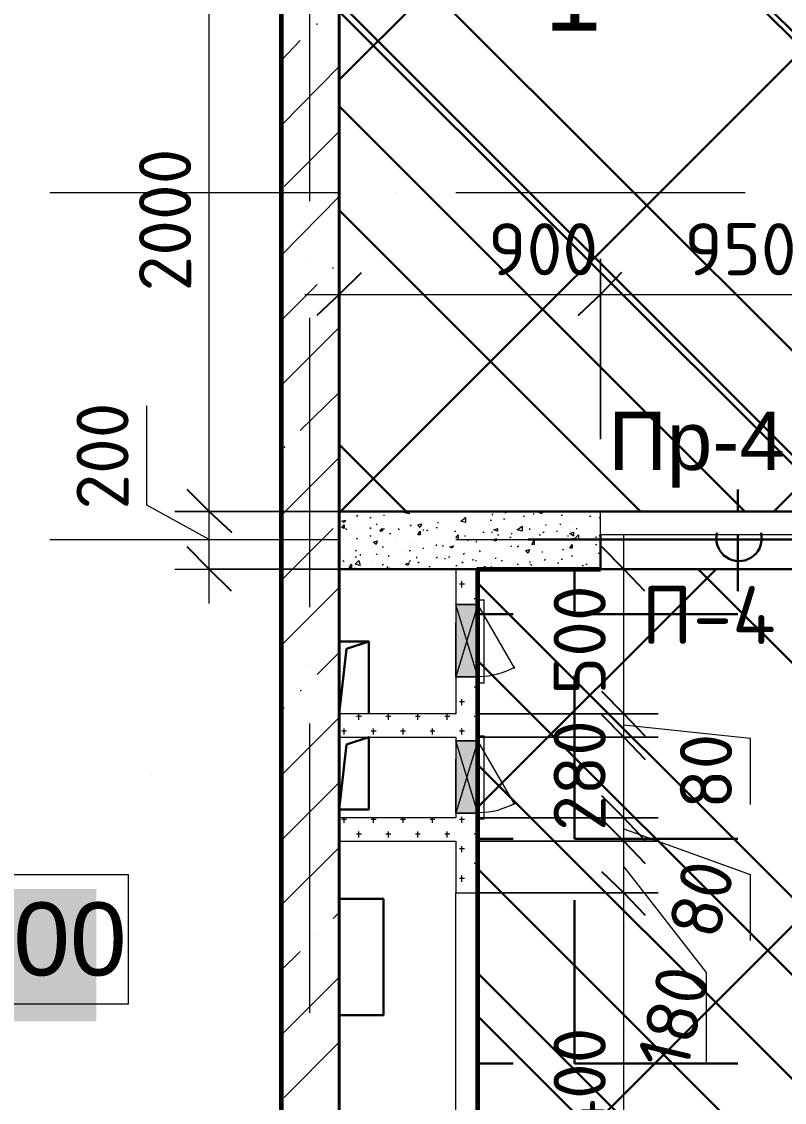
# Model space of a CAD drawing. Header units: millimetres. Extents: x -84737 to 172119, y -43083 to 59399.
# Drawn here: x 38410 to 41042, y 47937 to 51668 of the extents above; entities that cross this region are included whole.
import ezdxf

# ---------------------------------------------------------------- set-up
doc = ezdxf.new("R2010")
doc.units = ezdxf.units.MM
for name, color, linetype, lineweight in [('17) Краска СТ-3.1 стена', 6, 'Continuous', 60), ('19) Краска ПТ-5 потолок', 161, 'Continuous', 30), ('20) Шпакл. баз. фин Стена', 40, 'Continuous', 60), ('22) Шпакл. баз. фин. Потолок', 102, 'Continuous', 30), ('3) Плинутс ПЛ-1', 6, 'Continuous', 30), ('9) Плитка КР-2 600х600', 110, 'Continuous', 30)]:
    doc.layers.add(name, color=color, linetype=linetype, lineweight=lineweight)
for name, color, linetype in [('PDF _Аннотации', 7, 'Continuous'), ('PDF _Двери', 7, 'Continuous'), ('PDF _Обобщенные модели', 7, 'Continuous'), ('PDF _Обозначения', 7, 'Continuous'), ('PDF _Окна', 7, 'Continuous'), ('PDF _Оси', 7, 'Continuous'), ('PDF _Перекрытия', 7, 'Continuous'), ('PDF _Размеры-100', 7, 'Continuous'), ('PDF _Стены', 7, 'Continuous'), ('PDF _Текст', 7, 'Continuous'), ('PDF _Элементы узлов', 7, 'Continuous')]:
    doc.layers.add(name, color=color, linetype=linetype)
doc.layers.add('PDF _Высотные отметки', color=7, linetype='Continuous', true_color=0xffffff)
doc.styles.add('PDF GOSTCommon', font='arial.ttf')
doc.styles.add('PDF ISOCPEUR', font='isocpeur.ttf')

msp = doc.modelspace()

# ---------------------------------------------------------------- hatches: boundary and pattern name
at = {"layer": '19) Краска ПТ-5 потолок'}
h = msp.add_hatch(dxfattribs=at)
h.set_pattern_fill('ANSI34', color=256, scale=80, angle=90)
h.paths.add_polyline_path([(39506, 49977), (41974, 49977), (41974, 51987.8), (39506, 51987.8)])
h = msp.add_hatch(dxfattribs=at)
h.set_pattern_fill('ANSI34', color=256, scale=80, angle=90)
h.paths.add_polyline_path([(22027.2, 47077.3), (10407.1, 47077.3), (10407.1, 45159.6), (12786.1, 45159.6), (12786.1, 44579.7), (22027.2, 44579.7)])
h.paths.add_polyline_path([(26785.3, 47077.3), (24503.6, 47077.3), (22027.2, 47077.3), (22027.2, 43580.7), (26785.3, 43580.7)])
h.paths.add_polyline_path([(34714, 47077.3), (26785.3, 47077.3), (26785.3, 44579.7), (34714, 44579.7)])
h.paths.add_polyline_path([(30256.5, 49778.1), (24503.6, 49778.1), (24503.6, 47077.3), (30256.5, 47077.3)])
h.paths.add_polyline_path([(44556.2, 47077.3), (39984.4, 47077.3), (34904.5, 47077.3), (34904.5, 44579.7), (44556.2, 44579.7)])
h.paths.add_polyline_path([(44556.2, 49096.5), (41457.5, 49096.5), (41457.5, 49778.1), (39984.4, 49778.1), (39984.4, 47077.3), (44556.2, 47077.3)])
at = {"layer": '22) Шпакл. баз. фин. Потолок'}
h = msp.add_hatch(dxfattribs=at)
h.set_pattern_fill('ANSI37', color=256, scale=333)
h.paths.add_polyline_path([(39506, 49977), (41974, 49977), (41974, 51987.8), (39506, 51987.8)])
h = msp.add_hatch(dxfattribs=at)
h.set_pattern_fill('ANSI37', color=256, scale=333)
h.paths.add_polyline_path([(22027.2, 47077.3), (10407.1, 47077.3), (10407.1, 45159.6), (12786.1, 45159.6), (12786.1, 44579.7), (22027.2, 44579.7)])
h.paths.add_polyline_path([(26785.3, 47077.3), (24503.6, 47077.3), (22027.2, 47077.3), (22027.2, 43580.7), (26785.3, 43580.7)])
h.paths.add_polyline_path([(34714, 47077.3), (26785.3, 47077.3), (26785.3, 44579.7), (34714, 44579.7)])
h.paths.add_polyline_path([(30256.5, 49778.1), (24503.6, 49778.1), (24503.6, 47077.3), (30256.5, 47077.3)])
h.paths.add_polyline_path([(44556.2, 47077.3), (39984.4, 47077.3), (34904.5, 47077.3), (34904.5, 44579.7), (44556.2, 44579.7)])
h.paths.add_polyline_path([(44556.2, 49096.5), (41457.5, 49096.5), (41457.5, 49778.1), (39984.4, 49778.1), (39984.4, 47077.3), (44556.2, 47077.3)])
at = {"layer": '9) Плитка КР-2 600х600'}
h = msp.add_hatch(dxfattribs=at)
h.set_pattern_fill('ANGLE', color=256, scale=111)
h.set_pattern_definition([(0, (0, 0), (0, 775.335), [563.88, -211.455]), (90, (0, 0), (-775.335, 5e-14), [563.88, -211.455])])
h.paths.add_polyline_path([(22027.2, 47077.3), (10407.1, 47077.3), (10407.1, 45159.6), (12786.1, 45159.6), (12786.1, 44579.7), (22027.2, 44579.7)])
h.paths.add_polyline_path([(26785.3, 47077.3), (24503.6, 47077.3), (22027.2, 47077.3), (22027.2, 43580.7), (26785.3, 43580.7)])
h.paths.add_polyline_path([(34714, 47077.3), (26785.3, 47077.3), (26785.3, 44579.7), (34714, 44579.7)])
h.paths.add_polyline_path([(30256.5, 49778.1), (24503.6, 49778.1), (24503.6, 47077.3), (30256.5, 47077.3)])
h.paths.add_polyline_path([(44556.2, 47077.3), (39984.4, 47077.3), (34904.5, 47077.3), (34904.5, 44579.7), (44556.2, 44579.7)])
h.paths.add_polyline_path([(44556.2, 49096.5), (41457.5, 49096.5), (41457.5, 49778.1), (39984.4, 49778.1), (39984.4, 47077.3), (44556.2, 47077.3)])

# ---------------------------------------------------------------- linework, layer by layer
at = {"layer": '17) Краска СТ-3.1 стена'}
for points in [[(38456.2, 47280.5), (39307, 47280.5), (39307, 56663.3), (38938.8, 56678.2), (38904.9, 56678.2)], [(38456.2, 47068.8), (39984.4, 47068.8), (39984.4, 49778.1), (40407.7, 49778.1)]]:
    msp.add_lwpolyline(points, dxfattribs=at)
at = {"layer": '19) Краска ПТ-5 потолок'}
msp.add_lwpolyline([(39506, 49977), (41974, 49977), (41974, 51987.8), (39506, 51987.8)], close=True, dxfattribs=at)
at = {"layer": '20) Шпакл. баз. фин Стена'}
for points in [[(38456.2, 47280.5), (39307, 47280.5), (39307, 56663.3), (38938.8, 56678.2), (38904.9, 56678.2)], [(38456.2, 47068.8), (39984.4, 47068.8), (39984.4, 49778.1), (40407.7, 49778.1)]]:
    msp.add_lwpolyline(points, dxfattribs=at)
at = {"layer": '3) Плинутс ПЛ-1'}
for points in [[(38456.2, 47280.5), (39307, 47280.5), (39307, 56663.3), (38938.8, 56678.2), (38904.9, 56678.2)], [(38456.2, 47068.8), (39984.4, 47068.8), (39984.4, 49778.1), (40407.7, 49778.1)]]:
    msp.add_lwpolyline(points, dxfattribs=at)
at = {"layer": '9) Плитка КР-2 600х600'}
msp.add_lwpolyline([(41457.5, 49778.1), (39984.4, 49778.1), (39984.4, 47077.3), (44556.2, 47077.3), (44556.2, 49096.5)], dxfattribs=at)
at = {"layer": 'PDF _Аннотации', "lineweight": 9}
msp.add_lwpolyline([(37478.3, 48275.3), (37478.3, 48724), (38777.9, 48724), (38777.9, 48275.3)], close=True, dxfattribs=at)
at = {"layer": 'PDF _Высотные отметки', "transparency": 33554559}
for points in [[(37643.4, 48673.2), (37643.4, 48216), (38667.8, 48673.2)], [(37643.4, 48216), (38667.8, 48673.2), (38667.8, 48216)]]:
    msp.add_solid(points, dxfattribs=at)
at = {"layer": 'PDF _Двери', "lineweight": 18}
for points in [[(41355.9, 49896.6), (40407.7, 49896.6), (40407.7, 49977), (41355.9, 49977)], [(39908.2, 47259.3), (39908.2, 48660.5), (39984.4, 48660.5), (39984.4, 47259.3)]]:
    msp.add_lwpolyline(points, close=True, dxfattribs=at)
at = {"layer": 'PDF _Обобщенные модели', "lineweight": 30}
for points in [[(40881.8, 49977), (40881.8, 50053.2)], [(40881.8, 49701.9), (40881.8, 49896.6)], [(41605.7, 49879.7), (40157.9, 49879.7)], [(39607.6, 49278.5), (39607.6, 49528.3), (39506, 49528.3)], [(39506, 49278.5), (39531.4, 49502.9), (39607.6, 49528.3)]]:
    msp.add_lwpolyline(points, dxfattribs=at)
msp.add_lwpolyline([(40809.6, 49902.7, 0.061028), (40807.3, 49883.8, 1.129988), (40961.6, 49902.7)], format="xyb", dxfattribs=at)
msp.add_lwpolyline([(39531.4, 49172.7), (39506, 48948.3), (39607.6, 48948.3), (39607.6, 49198.1)], close=True, dxfattribs=at)
at = {"layer": 'PDF _Обозначения', "lineweight": 9}
msp.add_lwpolyline([(38858.3, 49066.9), (38858.3, 49066.9)], dxfattribs=at)
at = {"layer": 'PDF _Окна', "color": 8, "true_color": 0x808080, "transparency": 33554559}
for points in [[(39908.2, 49655.3), (39908.2, 49405.5), (39984.4, 49655.3)], [(39908.2, 49405.5), (39984.4, 49655.3), (39984.4, 49405.5)], [(39908.2, 49185.4), (39908.2, 48935.7), (39984.4, 49185.4)], [(39908.2, 48935.7), (39984.4, 49185.4), (39984.4, 48935.7)]]:
    msp.add_solid(points, dxfattribs=at)
at = {"layer": 'PDF _Оси', "lineweight": 9}
for points in [[(39404.4, 51048), (39404.4, 52047)], [(38507, 51077.6), (39506, 51077.6)], [(39705, 51077.6), (39705, 51077.6)], [(39908.2, 51077.6), (40907.2, 51077.6)], [(39404.4, 50844.8), (39404.4, 50844.8)], [(39404.4, 49646.8), (39404.4, 50645.9)], [(38507, 49879.7), (39506, 49879.7)], [(39705, 49879.7), (39705, 49879.7)], [(39908.2, 49879.7), (40907.2, 49879.7)], [(39404.4, 49447.9), (39404.4, 49447.9)], [(39404.4, 48245.6), (39404.4, 49244.7)], [(39404.4, 48046.7), (39404.4, 48046.7)]]:
    msp.add_lwpolyline(points, dxfattribs=at)
at = {"layer": 'PDF _Перекрытия', "lineweight": 30}
for points in [[(39506, 49528.3), (39607.6, 49528.3), (39607.6, 49278.5)], [(39607.6, 49198.1), (39607.6, 48948.3), (39506, 48948.3)], [(39506, 48639.3), (39658.4, 48639.3), (39658.4, 48237.2), (39506, 48237.2)]]:
    msp.add_lwpolyline(points, dxfattribs=at)
at = {"layer": 'PDF _Размеры-100', "lineweight": 9}
for points in [[(39057.3, 49659.5), (39057.3, 49977), (39057.3, 51979.3), (39057.3, 52178.3), (39556.8, 52178.3), (38938.8, 52178.3), (39556.8, 52178.3), (39057.3, 52178.3), (39057.3, 56796.7)], [(39506, 50607.8), (39506, 51230), (39506, 50726.3)], [(39387.5, 50726.3), (40407.7, 50726.3), (40407.7, 50226.8), (40407.7, 50849.1), (40407.7, 50226.8), (40407.7, 50726.3), (41474.4, 50726.3)], [(39057.3, 49879.7), (38841.4, 49998.2), (38841.4, 50341.1)], [(40488.1, 46958.8), (40488.1, 47259.3), (40488.1, 48660.5), (40488.1, 48838.3), (40488.1, 48918.7), (40488.1, 49198.1), (40488.1, 49278.5), (39984.4, 49278.5), (40606.6, 49278.5), (39984.4, 49278.5), (40488.1, 49278.5), (40488.1, 49896.6)], [(38938.8, 49778.1), (39556.8, 49778.1), (39057.3, 49778.1)], [(40606.6, 49778.1), (39984.4, 49778.1), (40488.1, 49778.1)], [(40488.1, 49240.4), (40924.1, 49193.9), (40924.1, 48965.3)], [(40488.1, 48880.6), (40924.1, 48724), (40924.1, 48495.4)], [(40488.1, 48749.4), (40771.7, 48385.3), (40771.7, 48076.3)]]:
    msp.add_lwpolyline(points, dxfattribs=at)
at = {"layer": 'PDF _Размеры-100', "lineweight": 25}
for points in [[(39429.8, 50654.3), (39506, 50726.3), (39582.2, 50802.5)], [(39133.5, 49701.9), (39057.3, 49778.1), (38981.1, 49854.3)], [(40560.1, 49701.9), (40488.1, 49778.1), (40411.9, 49854.3)]]:
    msp.add_lwpolyline(points, dxfattribs=at)
for points in [[(40479.6, 50802.5), (40407.7, 50726.3), (40331.5, 50654.3), (40407.7, 50726.3)], [(38981.1, 50053.2), (39057.3, 49977), (39133.5, 49905.1), (39057.3, 49977)], [(40411.9, 49354.7), (40488.1, 49278.5), (40560.1, 49202.3), (40488.1, 49278.5)], [(40411.9, 49274.3), (40488.1, 49198.1), (40560.1, 49121.9), (40488.1, 49198.1)], [(40411.9, 48994.9), (40488.1, 48918.7), (40560.1, 48842.5), (40488.1, 48918.7)], [(40411.9, 48914.5), (40488.1, 48838.3), (40560.1, 48762.1), (40488.1, 48838.3)], [(40411.9, 48732.5), (40488.1, 48660.5), (40560.1, 48584.3), (40488.1, 48660.5)]]:
    msp.add_lwpolyline(points, close=True, dxfattribs=at)
at = {"layer": 'PDF _Размеры-100', "lineweight": 9}
for points in [[(39057.3, 49977), (39556.8, 49977), (38938.8, 49977), (39556.8, 49977)], [(40488.1, 49198.1), (39984.4, 49198.1), (40606.6, 49198.1), (39984.4, 49198.1)], [(40488.1, 48918.7), (39984.4, 48918.7), (40606.6, 48918.7), (39984.4, 48918.7)], [(40488.1, 48838.3), (39984.4, 48838.3), (40606.6, 48838.3), (39984.4, 48838.3)], [(40488.1, 48660.5), (39984.4, 48660.5), (40606.6, 48660.5), (39984.4, 48660.5)]]:
    msp.add_lwpolyline(points, close=True, dxfattribs=at)
at = {"layer": 'PDF _Стены', "lineweight": 40}
for points in [[(38456.2, 47200), (38456.2, 47077.3), (39506, 47077.3), (39506, 56610.4)], [(39307, 56610.4), (39307, 47280.5), (38456.2, 47280.5)]]:
    msp.add_lwpolyline(points, dxfattribs=at)
at = {"layer": 'PDF _Стены', "lineweight": 9}
for points in [[(39429.8, 51657.6), (39429.8, 51661.8)], [(39307, 51534.8), (39370.5, 51602.6)], [(39307, 51310.5), (39506, 51513.7)], [(39315.5, 51098.8), (39506, 51289.3)], [(39307, 50861.8), (39506, 51064.9)], [(39484.8, 50815.2), (39484.8, 50819.4)], [(39307, 50637.4), (39429.8, 50760.2)], [(39307, 50413), (39506, 50612)], [(39370.5, 50256.4), (39506, 50387.6)], [(39315.5, 50197.1), (39319.7, 50201.4)], [(39307, 49964.3), (39506, 50163.3)], [(39662.6, 49977), (39662.6, 49977)], [(39747.3, 49977), (39747.3, 49968.5), (39730.4, 49972.8), (39738.8, 49977)], [(39730.4, 49972.8), (39730.4, 49972.8)], [(39848.9, 49968.5), (39848.9, 49968.5)], [(39980.1, 49977), (39984.4, 49977)], [(40035.2, 49964.3), (40035.2, 49968.5)], [(40077.5, 49972.8), (40081.7, 49972.8)], [(40124.1, 49977), (40128.3, 49977)], [(40174.9, 49968.5), (40179.1, 49968.5)], [(40255.3, 49977), (40259.5, 49977)], [(39565.3, 49960.1), (39569.5, 49964.3)], [(39611.8, 49955.8), (39616.1, 49955.8)], [(39633, 49934.7), (39637.2, 49930.4)], [(39658.4, 49964.3), (39662.6, 49964.3)], [(39743.1, 49951.6), (39743.1, 49951.6)], [(39751.5, 49926.2), (39755.8, 49930.4)], [(39844.7, 49938.9), (39848.9, 49938.9)], [(39912.4, 49930.4), (39912.4, 49930.4)], [(39937.8, 49951.6), (39942, 49955.8)], [(40026.7, 49947.4), (40030.9, 49947.4)], [(40073.3, 49951.6), (40077.5, 49951.6)], [(40141, 49960.1), (40145.2, 49960.1)], [(40217.2, 49930.4), (40221.4, 49930.4)], [(40268, 49934.7), (40268, 49930.4)], [(40272.2, 49964.3), (40276.4, 49964.3)], [(40314.5, 49943.1), (40314.5, 49943.1)], [(40369.6, 49960.1), (40373.8, 49960.1)], [(40373.8, 49951.6), (40373.8, 49951.6)], [(40403.4, 49955.8), (40407.7, 49955.8)], [(39307, 49740), (39484.8, 49917.7)], [(39514.5, 49926.2), (39518.7, 49922)], [(39527.2, 49917.7), (39531.4, 49913.5)], [(39565.3, 49900.8), (39565.3, 49900.8)], [(39611.8, 49922), (39616.1, 49917.7)], [(39611.8, 49892.4), (39616.1, 49892.4)], [(39658.4, 49913.5), (39662.6, 49917.7)], [(39679.6, 49900.8), (39683.8, 49900.8)], [(39709.2, 49917.7), (39713.4, 49913.5)], [(39793.9, 49913.5), (39798.1, 49913.5)], [(39806.6, 49913.5), (39810.8, 49909.3)], [(39840.4, 49922), (39844.7, 49922)], [(39903.9, 49909.3), (39908.2, 49909.3)], [(39937.8, 49892.4), (39942, 49892.4)], [(40001.3, 49905.1), (40005.5, 49905.1)], [(40030.9, 49905.1), (40035.2, 49905.1)], [(40052.1, 49896.6), (40056.3, 49896.6)], [(40098.7, 49900.8), (40102.9, 49900.8)], [(40124.1, 49917.7), (40128.3, 49917.7)], [(40162.2, 49917.7), (40162.2, 49913.5)], [(40196, 49896.6), (40200.3, 49896.6)], [(40208.7, 49905.1), (40213, 49905.1)], [(40255.3, 49909.3), (40259.5, 49909.3)], [(40293.4, 49892.4), (40297.6, 49892.4)], [(40310.3, 49896.6), (40314.5, 49892.4)], [(40323, 49917.7), (40327.2, 49917.7)], [(40403.4, 49892.4), (40407.7, 49896.6)], [(39565.3, 49883.9), (39569.5, 49883.9)], [(39654.2, 49854.3), (39658.4, 49854.3)], [(39751.5, 49867), (39751.5, 49867)], [(39840.4, 49862.7), (39840.4, 49858.5)], [(39844.7, 49879.7), (39844.7, 49879.7)], [(39861.6, 49858.5), (39865.8, 49858.5)], [(39946.3, 49879.7), (39950.5, 49875.4)], [(39980.1, 49871.2), (39980.1, 49875.4)], [(40022.5, 49879.7), (40026.7, 49879.7)], [(40094.4, 49888.1), (40098.7, 49888.1)], [(40098.7, 49858.5), (40098.7, 49854.3)], [(40119.8, 49854.3), (40124.1, 49858.5)], [(40204.5, 49875.4), (40204.5, 49875.4)], [(40217.2, 49871.2), (40217.2, 49871.2)], [(40310.3, 49883.9), (40314.5, 49883.9)], [(40390.7, 49888.1), (40395, 49888.1)], [(40390.7, 49862.7), (40395, 49862.7)], [(39561, 49841.6), (39565.3, 49841.6)], [(39561, 49820.4), (39565.3, 49820.4)], [(39578, 49828.9), (39578, 49824.6)], [(39628.8, 49824.6), (39628.8, 49824.6)], [(39633, 49828.9), (39637.2, 49828.9)], [(39675.3, 49824.6), (39675.3, 49820.4)], [(39734.6, 49841.6), (39734.6, 49841.6)], [(39747.3, 49841.6), (39751.5, 49841.6)], [(39772.7, 49820.4), (39772.7, 49816.2)], [(39793.9, 49850), (39798.1, 49850)], [(39840.4, 49816.2), (39844.7, 49820.4)], [(39882.8, 49820.4), (39887, 49820.4)], [(39933.6, 49828.9), (39937.8, 49833.1)], [(39988.6, 49841.6), (39992.8, 49837.3)], [(40030.9, 49845.8), (40030.9, 49845.8)], [(40162.2, 49833.1), (40162.2, 49833.1)], [(40204.5, 49837.3), (40208.7, 49837.3)], [(40276.4, 49845.8), (40280.7, 49845.8)], [(40310.3, 49820.4), (40310.3, 49824.6)], [(40382.3, 49828.9), (40382.3, 49828.9)], [(40399.2, 49833.1), (40403.4, 49833.1)], [(39518.7, 49811.9), (39518.7, 49811.9)], [(39518.7, 49807.7), (39518.7, 49807.7)], [(39518.7, 49807.7), (39522.9, 49803.5)], [(39561, 49778.1), (39561, 49782.3)], [(39616.1, 49803.5), (39616.1, 49803.5)], [(39654.2, 49790.8), (39658.4, 49795)], [(39671.1, 49786.5), (39671.1, 49782.3)], [(39675.3, 49778.1), (39679.6, 49782.3), (39679.6, 49778.1)], [(39713.4, 49799.2), (39713.4, 49799.2)], [(39747.3, 49803.5), (39751.5, 49807.7)], [(39776.9, 49803.5), (39781.2, 49799.2)], [(39810.8, 49795), (39810.8, 49795)], [(39815, 49786.5), (39819.3, 49786.5)], [(39870.1, 49816.2), (39870.1, 49811.9)], [(39908.2, 49790.8), (39912.4, 49790.8)], [(39929.3, 49799.2), (39933.6, 49803.5)], [(39967.4, 49811.9), (39967.4, 49807.7)], [(39975.9, 49807.7), (39980.1, 49807.7)], [(40001.3, 49778.1), (39997.1, 49782.3), (40009.8, 49786.5), (40005.5, 49778.1)], [(40005.5, 49786.5), (40009.8, 49786.5)], [(40026.7, 49782.3), (40030.9, 49786.5)], [(40043.6, 49816.2), (40047.9, 49816.2)], [(40064.8, 49807.7), (40069, 49807.7)], [(40102.9, 49782.3), (40107.1, 49782.3)], [(40119.8, 49795), (40124.1, 49795)], [(40162.2, 49803.5), (40166.4, 49803.5)], [(40166.4, 49795), (40170.6, 49790.8)], [(40213, 49807.7), (40217.2, 49811.9)], [(40259.5, 49799.2), (40263.7, 49799.2)], [(40272.2, 49811.9), (40276.4, 49811.9)], [(40344.2, 49790.8), (40348.4, 49790.8)], [(40356.9, 49795), (40361.1, 49795)], [(40390.7, 49795), (40390.7, 49795)], [(39768.5, 49778.1), (39768.5, 49778.1)], [(39768.5, 49778.1), (39768.5, 49778.1)], [(39971.7, 49778.1), (39984.4, 49778.1)], [(39980.1, 49765.4), (39980.1, 49778.1)], [(40200.3, 49778.1), (40200.3, 49778.1)], [(39307, 49515.6), (39506, 49714.6)], [(39920.9, 49727.3), (39937.8, 49727.3)], [(39929.3, 49714.6), (39929.3, 49735.7)], [(39971.7, 49676.5), (39984.4, 49676.5)], [(39980.1, 49663.8), (39980.1, 49684.9)], [(39429.8, 49414), (39506, 49490.2)], [(39971.7, 49371.7), (39984.4, 49371.7)], [(39980.1, 49359), (39980.1, 49380.1)], [(39370.5, 49359), (39374.8, 49359)], [(39307, 49291.2), (39315.5, 49299.7)], [(39920.9, 49320.9), (39937.8, 49320.9)], [(39929.3, 49308.2), (39929.3, 49329.3)], [(39307, 49066.9), (39506, 49265.8)], [(39565.3, 49270.1), (39582.2, 49270.1)], [(39573.7, 49257.4), (39573.7, 49278.5)], [(39666.9, 49270.1), (39683.8, 49270.1)], [(39675.3, 49257.4), (39675.3, 49278.5)], [(39768.5, 49270.1), (39785.4, 49270.1)], [(39776.9, 49257.4), (39776.9, 49278.5)], [(39870.1, 49270.1), (39887, 49270.1)], [(39878.5, 49257.4), (39878.5, 49278.5)], [(39971.7, 49270.1), (39984.4, 49270.1)], [(39980.1, 49257.4), (39980.1, 49278.5)], [(39514.5, 49219.3), (39531.4, 49219.3)], [(39522.9, 49206.6), (39522.9, 49227.7)], [(39616.1, 49219.3), (39633, 49219.3)], [(39624.5, 49206.6), (39624.5, 49227.7)], [(39717.7, 49219.3), (39734.6, 49219.3)], [(39726.1, 49206.6), (39726.1, 49227.7)], [(39819.3, 49219.3), (39836.2, 49219.3)], [(39827.7, 49206.6), (39827.7, 49227.7)], [(39920.9, 49219.3), (39937.8, 49219.3)], [(39929.3, 49206.6), (39929.3, 49227.7)], [(39307, 48842.5), (39506, 49041.5)], [(39929.3, 48901.8), (39929.3, 48923)], [(39514.5, 48914.5), (39531.4, 48914.5)], [(39522.9, 48901.8), (39522.9, 48918.7)], [(39616.1, 48914.5), (39633, 48914.5)], [(39624.5, 48901.8), (39624.5, 48918.7)], [(39717.7, 48914.5), (39734.6, 48914.5)], [(39726.1, 48901.8), (39726.1, 48918.7)], [(39819.3, 48914.5), (39836.2, 48914.5)], [(39827.7, 48901.8), (39827.7, 48918.7)], [(39920.9, 48914.5), (39937.8, 48914.5)], [(39565.3, 48863.7), (39582.2, 48863.7)], [(39573.7, 48851), (39573.7, 48872.2)], [(39666.9, 48863.7), (39683.8, 48863.7)], [(39675.3, 48851), (39675.3, 48872.2)], [(39768.5, 48863.7), (39785.4, 48863.7)], [(39776.9, 48851), (39776.9, 48872.2)], [(39870.1, 48863.7), (39887, 48863.7)], [(39878.5, 48851), (39878.5, 48872.2)], [(39971.7, 48863.7), (39984.4, 48863.7)], [(39980.1, 48851), (39980.1, 48872.2)], [(39307, 48618.2), (39506, 48817.1)], [(39920.9, 48812.9), (39937.8, 48812.9)], [(39929.3, 48800.2), (39929.3, 48821.4)], [(39971.7, 48762.1), (39984.4, 48762.1)], [(39980.1, 48749.4), (39980.1, 48770.6)], [(39920.9, 48711.3), (39937.8, 48711.3)], [(39929.3, 48698.6), (39929.3, 48719.8)], [(39971.7, 48660.5), (39984.4, 48660.5)], [(39980.1, 48660.5), (39980.1, 48669)], [(39484.8, 48571.6), (39506, 48592.8)], [(39429.8, 48516.6), (39429.8, 48516.6)], [(39307, 48393.8), (39370.5, 48457.3)], [(39307, 48169.4), (39506, 48368.4)], [(39315.5, 47953.6), (39506, 48144)]]:
    msp.add_lwpolyline(points, dxfattribs=at)
at = {"layer": 'PDF _Стены', "lineweight": 30}
for points in [[(40407.7, 49977), (39506, 49977)], [(39506, 49778.1), (40407.7, 49778.1), (40407.7, 49896.6)]]:
    msp.add_lwpolyline(points, dxfattribs=at)
at = {"layer": 'PDF _Стены', "lineweight": 9}
for points in [[(40208.7, 49977), (40204.5, 49968.5), (40196, 49972.8)], [(39527.2, 49947.4), (39522.9, 49938.9), (39514.5, 49943.1)], [(39522.9, 49930.4), (39522.9, 49917.7), (39514.5, 49922)], [(39789.6, 49934.7), (39785.4, 49922), (39776.9, 49930.4)], [(39942, 49938.9), (39925.1, 49943.1), (39942, 49955.8)], [(39654.2, 49917.7), (39654.2, 49909.3), (39645.7, 49909.3)], [(39785.4, 49909.3), (39785.4, 49896.6), (39776.9, 49896.6)], [(39916.6, 49896.6), (39916.6, 49883.9), (39908.2, 49888.1)], [(40052.1, 49917.7), (40052.1, 49909.3), (40039.4, 49913.5)], [(40136.8, 49909.3), (40119.8, 49913.5), (40136.8, 49926.2)], [(40314.5, 49905.1), (40314.5, 49892.4), (40301.8, 49900.8)], [(40331.5, 49879.7), (40318.8, 49883.9), (40331.5, 49896.6)], [(39637.2, 49875.4), (39633, 49862.7), (39624.5, 49871.2)], [(39899.7, 49858.5), (39895.5, 49850), (39887, 49854.3)], [(40047.9, 49883.9), (40047.9, 49875.4), (40039.4, 49875.4)], [(40179.1, 49875.4), (40179.1, 49862.7), (40170.6, 49862.7)], [(40310.3, 49862.7), (40310.3, 49850), (40301.8, 49850)], [(40162.2, 49845.8), (40157.9, 49833.1), (40149.5, 49841.6)], [(39548.3, 49795), (39548.3, 49782.3), (39539.9, 49782.3)], [(39578, 49790.8), (39561, 49795), (39573.7, 49807.7)], [(39747.3, 49799.2), (39743.1, 49790.8), (39734.6, 49795)]]:
    msp.add_lwpolyline(points, close=True, dxfattribs=at)
at = {"layer": 'PDF _Стены', "lineweight": 18}
for points in [[(39908.2, 49778.1), (39908.2, 49655.3)], [(39984.4, 49655.3), (39984.4, 49778.1)], [(39908.2, 49405.5), (39908.2, 49278.5), (39506, 49278.5)], [(39984.4, 49185.4), (39984.4, 49405.5)], [(39506, 49198.1), (39908.2, 49198.1), (39908.2, 49185.4)], [(39908.2, 48935.7), (39908.2, 48918.7), (39506, 48918.7)], [(39984.4, 48660.5), (39984.4, 48935.7)], [(39506, 48838.3), (39908.2, 48838.3), (39908.2, 48660.5)]]:
    msp.add_lwpolyline(points, dxfattribs=at)
at = {"layer": 'PDF _Элементы узлов', "lineweight": 9}
for points in [[(40111.4, 49435.2), (39984.4, 49655.3), (39984.4, 49672.2), (40005.5, 49672.2)], [(40005.5, 49384.4), (39984.4, 49384.4), (39984.4, 49405.5)], [(40111.4, 48965.3), (39984.4, 49185.4), (39984.4, 49202.3), (40005.5, 49202.3)], [(40005.5, 48914.5), (39984.4, 48914.5), (39984.4, 48935.7)]]:
    msp.add_lwpolyline(points, dxfattribs=at)
at = {"layer": 'PDF _Элементы узлов', "lineweight": 18}
for points in [[(40005.5, 49384.4), (40005.5, 49672.2)], [(39984.4, 49405.5), (39908.2, 49655.3), (39984.4, 49655.3), (39908.2, 49405.5)], [(39984.4, 49655.3), (39984.4, 49405.5), (39908.2, 49405.5), (39908.2, 49591.8)], [(39984.4, 48935.7), (39908.2, 49185.4), (39984.4, 49185.4), (39908.2, 48935.7)], [(39984.4, 49185.4), (39984.4, 48935.7), (39908.2, 48935.7), (39908.2, 49121.9)], [(40005.5, 48914.5), (40005.5, 49202.3)]]:
    msp.add_lwpolyline(points, dxfattribs=at)
for points in [[(39908.2, 49405.5), (39984.4, 49405.5), (39984.4, 49655.3), (39908.2, 49655.3)], [(39908.2, 48935.7), (39984.4, 48935.7), (39984.4, 49185.4), (39908.2, 49185.4)]]:
    msp.add_lwpolyline(points, close=True, dxfattribs=at)
at = {"layer": 'PDF _Элементы узлов', "lineweight": 9}
for centre in [(39988.1, 49659.4), (39988.1, 49189.5)]:
    msp.add_arc(centre, 251.9, 270, 299.8499, dxfattribs=at)

# ---------------------------------------------------------------- texts
at = {"layer": 'PDF _Текст', "attachment_point": 4}
for s, insert, char_height, style in [('1', (40214.6, 51763.2), 251.6, 'PDF GOSTCommon'), ('900', (40019.9, 50882.4), 180, 'PDF ISOCPEUR'), ('950', (40697.2, 50882.4), 180, 'PDF ISOCPEUR'), ('Пр-4', (40434.7, 50190.5), 201.27, 'PDF GOSTCommon'), ('П-4', (40549, 49619.1), 200, 'PDF ISOCPEUR'), ('+0.000', (37687.3, 48499.2), 251.59, 'PDF GOSTCommon')]:
    msp.add_mtext(s, dxfattribs=dict(at, insert=insert, char_height=char_height, style=style))
at = {"layer": 'PDF _Текст', "char_height": 180, "attachment_point": 4, "style": 'PDF ISOCPEUR'}
for s, insert, rotation in [('2000', (38904.8, 50736.8), 90), ('200', (38688.9, 49983.3), 90), ('500', (40335.7, 49344), 90), ('280', (40335.7, 48874.1), 90), ('80', (40771.8, 48950.3), 90), ('180 80', (40619.4, 48061.3), 76.7191), ('1400', (40335.7, 47722.7), 90)]:
    msp.add_mtext(s, dxfattribs=dict(at, insert=insert, rotation=rotation))

doc.saveas('drawing.dxf')
